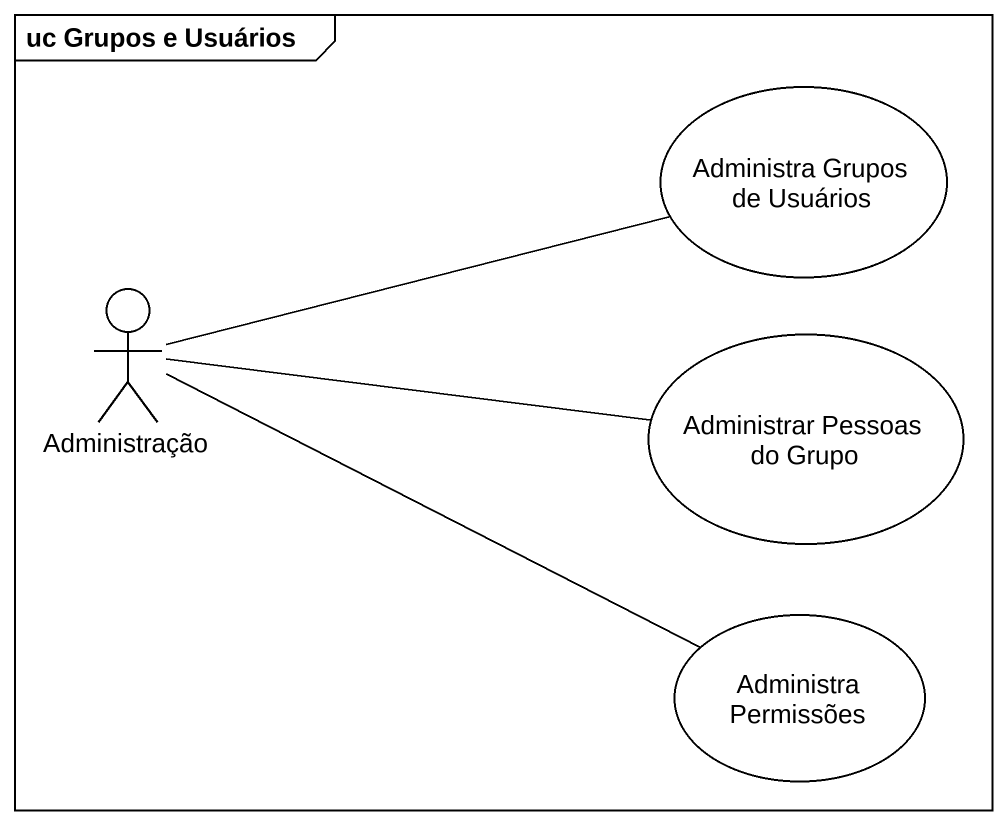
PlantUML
@startuml
mainframe uc Grupos e Usuários
usecase "Administra Grupos de Usuários" as Administra_Grupos_de
actor Administração
usecase "Administrar Pessoas do Grupo" as Administrar_Pessoas_do_Grupo
usecase "Administra Permissões" as Administra_Permissões
Administração -right- Administra_Grupos_de
Administração -right- Administrar_Pessoas_do_Grupo
Administração -right- Administra_Permissões
@enduml
